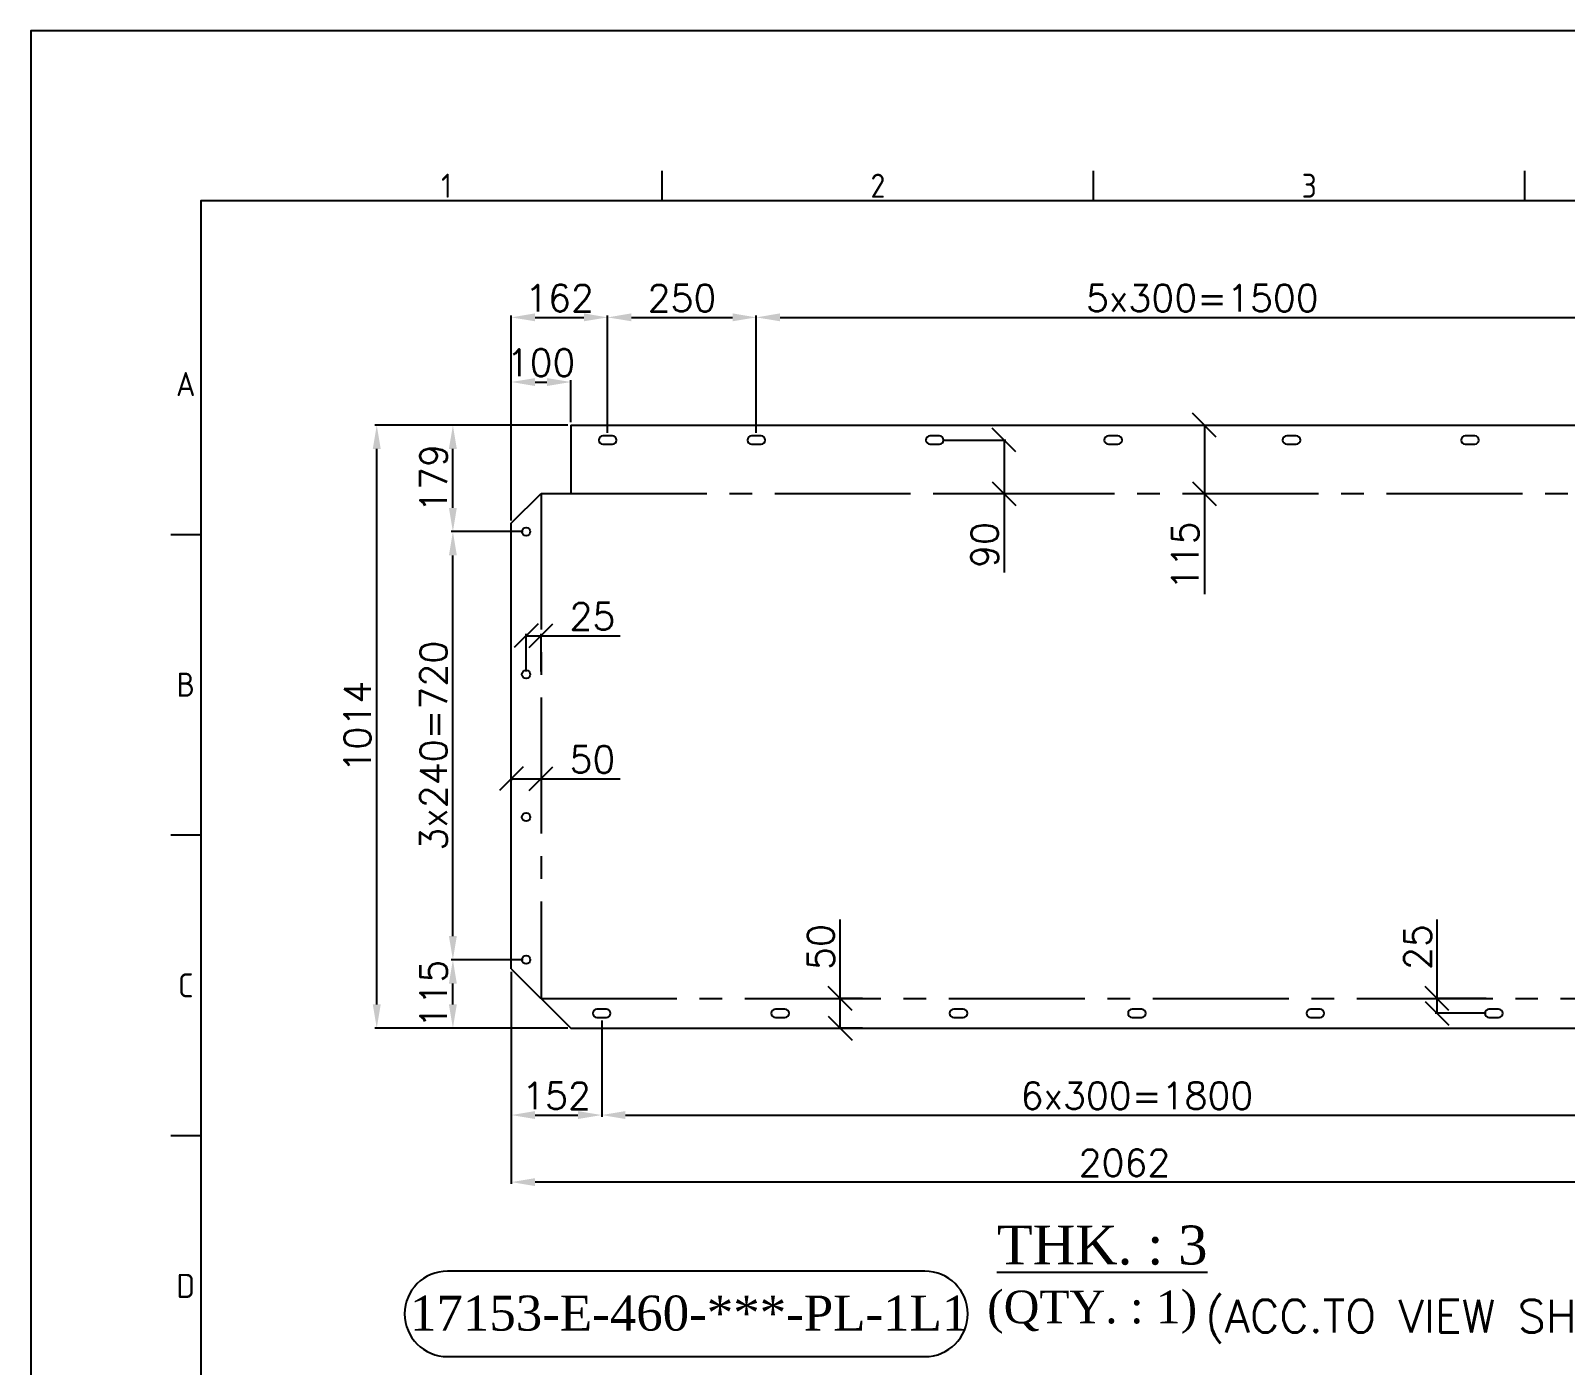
# Model space of a CAD drawing. Header units: inches. Extents: x 212980 to 238967, y -33384 to 2238.
# Drawn here: x 222927 to 225508, y -14484 to -12239 of the extents above; entities that cross this region are included whole.
import ezdxf
from ezdxf.enums import TextEntityAlignment as Align

# ---------------------------------------------------------------- set-up
doc = ezdxf.new("R2010")
doc.units = ezdxf.units.IN
doc.header["$LTSCALE"] = 15
doc.header["$MEASUREMENT"] = 0
doc.linetypes.add('CENTER2', pattern=[28.575, 19.05, -3.175, 3.175, -3.175])
doc.layers.get('Defpoints').update_dxf_attribs({"lineweight": 0})
for name, color, linetype in [('3-TEXT', 7, 'Continuous'), ('5', 8, 'Continuous'), ('CADRE', 5, 'Continuous')]:
    doc.layers.add(name, color=color, linetype=linetype)
doc.styles.add('ISO Proportional', font='isocp.shx')
doc.styles.add('ROMANS', font='ROMANS.shx')
doc.styles.add('style10', font='romans.shx', dxfattribs={"height": 25})
doc.styles.add('style7', font='times.ttf', dxfattribs={"height": 24})
doc.dimstyles.new('11', dxfattribs={"dimtxt": 45, "dimasz": 40, "dimexe": 3, "dimexo": 5, "dimgap": 10, "dimtad": 1, "dimdec": 0, "dimdsep": 46, "dimtxsty": 'ROMANS', "dimcen": 2.5, "dimclrd": 6, "dimclre": 6, "dimclrt": 2, "dimadec": 0, "dimazin": 0, "dimtfac": 1, "dimtdec": 0, "dimtmove": 0, "dimatfit": 3, "dimfxl": 1, "dimarcsym": 0})

# ---------------------------------------------------------------- blocks, each defined once
blk = doc.blocks.new('KADR')
at = {"layer": 'CADRE', "color": 2}
for p, q in [((222188.2, 8136.1), (222188.2, 8233.3)), ((223583.6, 8136.1), (223583.6, 8233.3)), ((224978.9, 8136.1), (224978.9, 8233.3)), ((220598.3, 7056.8), (220695.6, 7056.8)), ((220598.3, 6084.4), (220695.6, 6084.4)), ((220598.3, 5112), (220695.6, 5112))]:
    blk.add_line(p, q, dxfattribs=at)
at = {"layer": 'CADRE', "color": 1}
blk.add_lwpolyline([(220145.5, -7651), (243248.6, -7651), (243248.6, 8686.2), (220145.5, 8686.2)], close=True, dxfattribs=at)
at = {"layer": 'CADRE'}
blk.add_lwpolyline([(220695.6, -7100.9), (242698.5, -7100.9), (242698.5, 8136.1), (220695.6, 8136.1)], close=True, dxfattribs=at)
at = {"layer": 'CADRE', "color": 2, "style": 'ISO Proportional'}
for s, p in [('1', (221490.5, 8184.7)), ('2', (222885.9, 8184.7)), ('3', (224281.2, 8184.7)), ('A', (220647, 7543)), ('B', (220647, 6570.6)), ('C', (220647, 5598.2)), ('D', (220647, 4625.8))]:
    blk.add_text(s, height=77.8, dxfattribs=at).set_placement(p, align=Align.MIDDLE)
blk = doc.blocks.new('*D122')
at = {"color": 6, "lineweight": -2, "ltscale": 200, "transparency": 16777216}
for p, q in [((223755.3, -13801.6), (223634.1, -13801.6)), ((223637.1, -13876.6), (223637.1, -13841.6)), ((223830.3, -13916.6), (223634.1, -13916.6))]:
    blk.add_line(p, q, dxfattribs=at)
at = {"color": 6, "ltscale": 200, "transparency": 16777216}
for points in [[(223630.4, -13841.6), (223643.7, -13841.6), (223637.1, -13801.6)], [(223630.4, -13876.6), (223643.7, -13876.6), (223637.1, -13916.6)]]:
    blk.add_solid(points, dxfattribs=at)
at = {"layer": 'Defpoints', "color": 0, "ltscale": 200, "transparency": 16777216}
for p in [(223637.1, -13801.6), (223760.3, -13801.6), (223835.3, -13916.6)]:
    blk.add_point(p, dxfattribs=at)
at = {"color": 2, "ltscale": 200, "transparency": 16777216, "insert": (223604.6, -13859.1), "char_height": 45, "attachment_point": 5, "rotation": 90, "style": 'ROMANS'}
blk.add_mtext('115', dxfattribs=at)
blk = doc.blocks.new('*D123')
at = {"color": 6, "lineweight": -2, "ltscale": 200, "transparency": 16777216}
for p, q in [((223755.3, -13081.6), (223634.1, -13081.6)), ((223637.1, -13761.6), (223637.1, -13121.6)), ((223755.3, -13801.6), (223634.1, -13801.6))]:
    blk.add_line(p, q, dxfattribs=at)
at = {"color": 6, "ltscale": 200, "transparency": 16777216}
for points in [[(223630.4, -13121.6), (223643.7, -13121.6), (223637.1, -13081.6)], [(223630.4, -13761.6), (223643.7, -13761.6), (223637.1, -13801.6)]]:
    blk.add_solid(points, dxfattribs=at)
at = {"layer": 'Defpoints', "color": 0, "ltscale": 200, "transparency": 16777216}
for p in [(223637.1, -13081.6), (223760.3, -13081.6), (223760.3, -13801.6)]:
    blk.add_point(p, dxfattribs=at)
at = {"color": 2, "ltscale": 200, "transparency": 16777216, "insert": (223604.6, -13441.6), "char_height": 45, "attachment_point": 5, "rotation": 90, "style": 'ROMANS'}
blk.add_mtext('3x240=720', dxfattribs=at)
blk = doc.blocks.new('*D124')
at = {"color": 6, "lineweight": -2, "ltscale": 200, "transparency": 16777216}
for p, q in [((223830.3, -12902.6), (223634.1, -12902.6)), ((223637.1, -13041.6), (223637.1, -12942.6)), ((223755.3, -13081.6), (223634.1, -13081.6))]:
    blk.add_line(p, q, dxfattribs=at)
at = {"color": 6, "ltscale": 200, "transparency": 16777216}
for points in [[(223630.4, -12942.6), (223643.7, -12942.6), (223637.1, -12902.6)], [(223630.4, -13041.6), (223643.7, -13041.6), (223637.1, -13081.6)]]:
    blk.add_solid(points, dxfattribs=at)
at = {"layer": 'Defpoints', "color": 0, "ltscale": 200, "transparency": 16777216}
for p in [(223637.1, -12902.6), (223835.3, -12902.6), (223760.3, -13081.6)]:
    blk.add_point(p, dxfattribs=at)
at = {"color": 2, "ltscale": 200, "transparency": 16777216, "insert": (223604.6, -12992.1), "char_height": 45, "attachment_point": 5, "rotation": 90, "style": 'ROMANS'}
blk.add_mtext('179', dxfattribs=at)
blk = doc.blocks.new('*D125')
at = {"color": 6, "lineweight": -2, "ltscale": 200, "transparency": 16777216}
for p, q in [((223666.8, -12902.6), (223506.1, -12902.6)), ((223509.1, -13876.6), (223509.1, -12942.6)), ((223666.8, -13916.6), (223506.1, -13916.6))]:
    blk.add_line(p, q, dxfattribs=at)
at = {"color": 6, "ltscale": 200, "transparency": 16777216}
for points in [[(223502.4, -12942.6), (223515.7, -12942.6), (223509.1, -12902.6)], [(223502.4, -13876.6), (223515.7, -13876.6), (223509.1, -13916.6)]]:
    blk.add_solid(points, dxfattribs=at)
at = {"layer": 'Defpoints', "color": 0, "ltscale": 200, "transparency": 16777216}
for p in [(223509.1, -12902.6), (223671.8, -12902.6), (223671.8, -13916.6)]:
    blk.add_point(p, dxfattribs=at)
at = {"color": 2, "ltscale": 200, "transparency": 16777216, "insert": (223476.6, -13409.6), "char_height": 45, "attachment_point": 5, "rotation": 90, "style": 'ROMANS'}
blk.add_mtext('1014', dxfattribs=at)
blk = doc.blocks.new('_Oblique')
at = {"color": 0, "linetype": 'ByBlock', "lineweight": -2}
blk.add_line((-0.5, -0.5), (0.5, 0.5), dxfattribs=at)
blk = doc.blocks.new('*D126')
at = {"color": 6, "lineweight": -2, "ltscale": 200, "transparency": 16777216}
for p, q in [((223760.3, -13316.6), (223760.3, -13253.6)), ((223760.3, -13256.6), (223785.3, -13256.6)), ((223785.3, -13316.6), (223785.3, -13253.6)), ((223785.3, -13256.6), (223918.2, -13256.6))]:
    blk.add_line(p, q, dxfattribs=at)
at = {"layer": 'Defpoints', "color": 0, "ltscale": 200, "transparency": 16777216}
for p in [(223785.3, -13256.6), (223760.3, -13321.6), (223785.3, -13321.6)]:
    blk.add_point(p, dxfattribs=at)
at = {"color": 6, "lineweight": -2, "ltscale": 200, "transparency": 16777216, "xscale": 40, "yscale": 40, "zscale": 40, "rotation": 180}
blk.add_blockref('_Oblique', (223760.3, -13256.6), dxfattribs=at)
at = {"color": 6, "lineweight": -2, "ltscale": 200, "transparency": 16777216, "xscale": 40, "yscale": 40, "zscale": 40}
blk.add_blockref('_Oblique', (223785.3, -13256.6), dxfattribs=at)
at = {"color": 2, "ltscale": 200, "transparency": 16777216, "insert": (223871.7, -13224.1), "char_height": 45, "attachment_point": 5, "style": 'ROMANS'}
blk.add_mtext('25', dxfattribs=at)
blk = doc.blocks.new('*D127')
at = {"color": 6, "lineweight": -2, "ltscale": 200, "transparency": 16777216}
for p, q in [((223735.3, -13821.6), (223735.3, -14065.7)), ((223887.3, -13903.6), (223887.3, -14065.7)), ((223775.3, -14062.7), (223847.3, -14062.7))]:
    blk.add_line(p, q, dxfattribs=at)
at = {"color": 6, "ltscale": 200, "transparency": 16777216}
for points in [[(223775.3, -14056), (223775.3, -14069.4), (223735.3, -14062.7)], [(223847.3, -14056), (223847.3, -14069.4), (223887.3, -14062.7)]]:
    blk.add_solid(points, dxfattribs=at)
at = {"layer": 'Defpoints', "color": 0, "ltscale": 200, "transparency": 16777216}
for p in [(223735.3, -13816.6), (223887.3, -13898.6), (223887.3, -14062.7)]:
    blk.add_point(p, dxfattribs=at)
at = {"color": 2, "ltscale": 200, "transparency": 16777216, "insert": (223811.3, -14030.2), "char_height": 45, "attachment_point": 5, "style": 'ROMANS'}
blk.add_mtext('152', dxfattribs=at)
blk = doc.blocks.new('*D128')
at = {"color": 6, "lineweight": -2, "ltscale": 200, "transparency": 16777216}
for p, q in [((223887.3, -13903.6), (223887.3, -14065.7)), ((225687.3, -13903.6), (225687.3, -14065.7)), ((223927.3, -14062.7), (225647.3, -14062.7))]:
    blk.add_line(p, q, dxfattribs=at)
at = {"color": 6, "ltscale": 200, "transparency": 16777216}
for points in [[(223927.3, -14056), (223927.3, -14069.4), (223887.3, -14062.7)], [(225647.3, -14056), (225647.3, -14069.4), (225687.3, -14062.7)]]:
    blk.add_solid(points, dxfattribs=at)
at = {"layer": 'Defpoints', "color": 0, "ltscale": 200, "transparency": 16777216}
for p in [(223887.3, -13898.6), (225687.3, -13898.6), (225687.3, -14062.7)]:
    blk.add_point(p, dxfattribs=at)
at = {"color": 2, "ltscale": 200, "transparency": 16777216, "insert": (224787.3, -14030.2), "char_height": 45, "attachment_point": 5, "style": 'ROMANS'}
blk.add_mtext('6x300=1800', dxfattribs=at)
blk = doc.blocks.new('*D130')
at = {"color": 6, "lineweight": -2, "ltscale": 200, "transparency": 16777216}
for p, q in [((223735.3, -13957.6), (223735.3, -14178.5)), ((225797.3, -13957.6), (225797.3, -14178.5)), ((225757.3, -14175.5), (223775.3, -14175.5))]:
    blk.add_line(p, q, dxfattribs=at)
at = {"color": 6, "ltscale": 200, "transparency": 16777216}
for points in [[(223775.3, -14168.8), (223775.3, -14182.1), (223735.3, -14175.5)], [(225757.3, -14168.8), (225757.3, -14182.1), (225797.3, -14175.5)]]:
    blk.add_solid(points, dxfattribs=at)
at = {"layer": 'Defpoints', "color": 0, "ltscale": 200, "transparency": 16777216}
for p in [(223735.3, -13952.6), (225797.3, -13952.6), (223735.3, -14175.5)]:
    blk.add_point(p, dxfattribs=at)
at = {"color": 2, "ltscale": 200, "transparency": 16777216, "insert": (224766.3, -14143), "char_height": 45, "attachment_point": 5, "style": 'ROMANS'}
blk.add_mtext('2062', dxfattribs=at)
blk = doc.blocks.new('*D131')
at = {"color": 6, "lineweight": -2, "ltscale": 200, "transparency": 16777216}
for p, q in [((224288.2, -13866.6), (224288.2, -13733.7)), ((224325.8, -13866.6), (224285.2, -13866.6)), ((224288.2, -13916.6), (224288.2, -13866.6)), ((224325.8, -13916.6), (224285.2, -13916.6))]:
    blk.add_line(p, q, dxfattribs=at)
at = {"layer": 'Defpoints', "color": 0, "ltscale": 200, "transparency": 16777216}
for p in [(224288.2, -13866.6), (224330.8, -13866.6), (224330.8, -13916.6)]:
    blk.add_point(p, dxfattribs=at)
at = {"color": 6, "lineweight": -2, "ltscale": 200, "transparency": 16777216, "xscale": 40, "yscale": 40, "zscale": 40}
for p, rotation in [((224288.2, -13866.6), 90), ((224288.2, -13916.6), 270)]:
    blk.add_blockref('_Oblique', p, dxfattribs=dict(at, rotation=rotation))
at = {"color": 2, "ltscale": 200, "transparency": 16777216, "insert": (224255.7, -13780.2), "char_height": 45, "attachment_point": 5, "rotation": 90, "style": 'ROMANS'}
blk.add_mtext('50', dxfattribs=at)
blk = doc.blocks.new('*D132')
at = {"color": 6, "lineweight": -2, "ltscale": 200, "transparency": 16777216}
for p, q in [((225291.9, -13866.6), (225291.9, -13733.7)), ((225374.3, -13866.6), (225288.9, -13866.6)), ((225291.9, -13891.6), (225291.9, -13866.6)), ((225374.3, -13891.6), (225288.9, -13891.6))]:
    blk.add_line(p, q, dxfattribs=at)
at = {"layer": 'Defpoints', "color": 0, "ltscale": 200, "transparency": 16777216}
for p in [(225291.9, -13866.6), (225379.3, -13866.6), (225379.3, -13891.6)]:
    blk.add_point(p, dxfattribs=at)
at = {"color": 6, "lineweight": -2, "ltscale": 200, "transparency": 16777216, "xscale": 40, "yscale": 40, "zscale": 40}
for p, rotation in [((225291.9, -13866.6), 90), ((225291.9, -13891.6), 270)]:
    blk.add_blockref('_Oblique', p, dxfattribs=dict(at, rotation=rotation))
at = {"color": 2, "ltscale": 200, "transparency": 16777216, "insert": (225259.4, -13780.2), "char_height": 45, "attachment_point": 5, "rotation": 90, "style": 'ROMANS'}
blk.add_mtext('25', dxfattribs=at)
blk = doc.blocks.new('*D133')
at = {"color": 6, "lineweight": -2, "ltscale": 200, "transparency": 16777216}
for p, q in [((224460.3, -12927.6), (224566.8, -12927.6)), ((224563.8, -12927.6), (224563.8, -13017.6)), ((224460.3, -13017.6), (224566.8, -13017.6)), ((224563.8, -13017.6), (224563.8, -13150.5))]:
    blk.add_line(p, q, dxfattribs=at)
at = {"layer": 'Defpoints', "color": 0, "ltscale": 200, "transparency": 16777216}
for p in [(224455.3, -12927.6), (224455.3, -13017.6), (224563.8, -13017.6)]:
    blk.add_point(p, dxfattribs=at)
at = {"color": 6, "lineweight": -2, "ltscale": 200, "transparency": 16777216, "xscale": 40, "yscale": 40, "zscale": 40}
for p, rotation in [((224563.8, -12927.6), 90), ((224563.8, -13017.6), 270)]:
    blk.add_blockref('_Oblique', p, dxfattribs=dict(at, rotation=rotation))
at = {"color": 2, "ltscale": 200, "transparency": 16777216, "insert": (224531.3, -13104), "char_height": 45, "attachment_point": 5, "rotation": 90, "style": 'ROMANS'}
blk.add_mtext('90', dxfattribs=at)
blk = doc.blocks.new('*D134')
at = {"color": 6, "lineweight": -2, "ltscale": 200, "transparency": 16777216}
for p, q in [((224895, -12902.6), (224903.8, -12902.6)), ((224900.8, -12902.6), (224900.8, -13017.6)), ((224895, -13017.6), (224903.8, -13017.6)), ((224900.8, -13017.6), (224900.8, -13186.9))]:
    blk.add_line(p, q, dxfattribs=at)
at = {"layer": 'Defpoints', "color": 0, "ltscale": 200, "transparency": 16777216}
for p in [(224890, -12902.6), (224890, -13017.6), (224900.8, -13017.6)]:
    blk.add_point(p, dxfattribs=at)
at = {"color": 6, "lineweight": -2, "ltscale": 200, "transparency": 16777216, "xscale": 40, "yscale": 40, "zscale": 40}
for p, rotation in [((224900.8, -12902.6), 90), ((224900.8, -13017.6), 270)]:
    blk.add_blockref('_Oblique', p, dxfattribs=dict(at, rotation=rotation))
at = {"color": 2, "ltscale": 200, "transparency": 16777216, "insert": (224868.3, -13122.2), "char_height": 45, "attachment_point": 5, "rotation": 90, "style": 'ROMANS'}
blk.add_mtext('115', dxfattribs=at)
blk = doc.blocks.new('*D135')
at = {"color": 6, "lineweight": -2, "ltscale": 200, "transparency": 16777216}
for p, q in [((223735.3, -13496.6), (223735.3, -13500.1)), ((223735.3, -13497.1), (223785.3, -13497.1)), ((223785.3, -13496.6), (223785.3, -13500.1)), ((223785.3, -13497.1), (223918.2, -13497.1))]:
    blk.add_line(p, q, dxfattribs=at)
at = {"layer": 'Defpoints', "color": 0, "ltscale": 200, "transparency": 16777216}
for p in [(223735.3, -13491.6), (223785.3, -13491.6), (223785.3, -13497.1)]:
    blk.add_point(p, dxfattribs=at)
at = {"color": 6, "lineweight": -2, "ltscale": 200, "transparency": 16777216, "xscale": 40, "yscale": 40, "zscale": 40, "rotation": 180}
blk.add_blockref('_Oblique', (223735.3, -13497.1), dxfattribs=at)
at = {"color": 6, "lineweight": -2, "ltscale": 200, "transparency": 16777216, "xscale": 40, "yscale": 40, "zscale": 40}
blk.add_blockref('_Oblique', (223785.3, -13497.1), dxfattribs=at)
at = {"color": 2, "ltscale": 200, "transparency": 16777216, "insert": (223871.7, -13464.6), "char_height": 45, "attachment_point": 5, "style": 'ROMANS'}
blk.add_mtext('50', dxfattribs=at)
blk = doc.blocks.new('*D138')
at = {"color": 6, "lineweight": -2, "ltscale": 200, "transparency": 16777216}
for p, q in [((223735.3, -13062.6), (223735.3, -12827)), ((223775.3, -12830), (223795.3, -12830)), ((223835.3, -12897.6), (223835.3, -12827))]:
    blk.add_line(p, q, dxfattribs=at)
at = {"color": 6, "ltscale": 200, "transparency": 16777216}
for points in [[(223775.3, -12823.4), (223775.3, -12836.7), (223735.3, -12830)], [(223795.3, -12823.4), (223795.3, -12836.7), (223835.3, -12830)]]:
    blk.add_solid(points, dxfattribs=at)
at = {"layer": 'Defpoints', "color": 0, "ltscale": 200, "transparency": 16777216}
for p in [(223835.3, -12830), (223835.3, -12902.6), (223735.3, -13067.6)]:
    blk.add_point(p, dxfattribs=at)
at = {"color": 2, "ltscale": 200, "transparency": 16777216, "insert": (223785.3, -12797.5), "char_height": 45, "attachment_point": 5, "style": 'ROMANS'}
blk.add_mtext('100', dxfattribs=at)
blk = doc.blocks.new('*D139')
at = {"color": 6, "lineweight": -2, "ltscale": 200, "transparency": 16777216}
for p, q in [((223735.3, -12853.9), (223735.3, -12718.3)), ((223775.3, -12721.3), (223857.3, -12721.3)), ((223897.3, -12915.6), (223897.3, -12718.3))]:
    blk.add_line(p, q, dxfattribs=at)
at = {"color": 6, "ltscale": 200, "transparency": 16777216}
for points in [[(223775.3, -12714.6), (223775.3, -12727.9), (223735.3, -12721.3)], [(223857.3, -12714.6), (223857.3, -12727.9), (223897.3, -12721.3)]]:
    blk.add_solid(points, dxfattribs=at)
at = {"layer": 'Defpoints', "color": 0, "ltscale": 200, "transparency": 16777216}
for p in [(223897.3, -12721.3), (223735.3, -12858.9), (223897.3, -12920.6)]:
    blk.add_point(p, dxfattribs=at)
at = {"color": 2, "ltscale": 200, "transparency": 16777216, "insert": (223816.3, -12688.8), "char_height": 45, "attachment_point": 5, "style": 'ROMANS'}
blk.add_mtext('162', dxfattribs=at)
blk = doc.blocks.new('*D140')
at = {"color": 6, "lineweight": -2, "ltscale": 200, "transparency": 16777216}
for p, q in [((223897.3, -12915.6), (223897.3, -12718.3)), ((223937.3, -12721.3), (224107.3, -12721.3)), ((224147.3, -12915.6), (224147.3, -12718.3))]:
    blk.add_line(p, q, dxfattribs=at)
at = {"color": 6, "ltscale": 200, "transparency": 16777216}
for points in [[(223937.3, -12714.6), (223937.3, -12727.9), (223897.3, -12721.3)], [(224107.3, -12714.6), (224107.3, -12727.9), (224147.3, -12721.3)]]:
    blk.add_solid(points, dxfattribs=at)
at = {"layer": 'Defpoints', "color": 0, "ltscale": 200, "transparency": 16777216}
for p in [(224147.3, -12721.3), (223897.3, -12920.6), (224147.3, -12920.6)]:
    blk.add_point(p, dxfattribs=at)
at = {"color": 2, "ltscale": 200, "transparency": 16777216, "insert": (224022.3, -12688.8), "char_height": 45, "attachment_point": 5, "style": 'ROMANS'}
blk.add_mtext('250', dxfattribs=at)
blk = doc.blocks.new('*D141')
at = {"color": 6, "lineweight": -2, "ltscale": 200, "transparency": 16777216}
for p, q in [((224147.3, -12915.6), (224147.3, -12718.3)), ((224187.3, -12721.3), (225607.3, -12721.3)), ((225647.3, -12915.6), (225647.3, -12718.3))]:
    blk.add_line(p, q, dxfattribs=at)
at = {"color": 6, "ltscale": 200, "transparency": 16777216}
for points in [[(224187.3, -12714.6), (224187.3, -12727.9), (224147.3, -12721.3)], [(225607.3, -12714.6), (225607.3, -12727.9), (225647.3, -12721.3)]]:
    blk.add_solid(points, dxfattribs=at)
at = {"layer": 'Defpoints', "color": 0, "ltscale": 200, "transparency": 16777216}
for p in [(225647.3, -12721.3), (224147.3, -12920.6), (225647.3, -12920.6)]:
    blk.add_point(p, dxfattribs=at)
at = {"color": 2, "ltscale": 200, "transparency": 16777216, "insert": (224897.3, -12688.8), "char_height": 45, "attachment_point": 5, "style": 'ROMANS'}
blk.add_mtext('5x300=1500', dxfattribs=at)

msp = doc.modelspace()

# ---------------------------------------------------------------- linework, layer by layer
for p, q in [((223835.29, -12902.6), (223835.29, -13017.6)), ((223835.29, -12902.6), (225747.29, -12902.6)), ((223735.29, -13067.6), (223785.29, -13017.6)), ((223735.29, -13816.6), (223735.29, -13067.6)), ((223735.29, -13816.6), (223835.29, -13916.6)), ((223835.29, -13916.6), (225747.29, -13916.6))]:
    msp.add_line(p, q)
at = {"color": 3, "linetype": 'CENTER2', "ltscale": 0.8}
for p, q in [((223785.29, -13017.6), (223785.29, -13866.6)), ((223835.29, -13017.6), (225747.29, -13017.6)), ((223785.29, -13866.6), (225747.29, -13866.6))]:
    msp.add_line(p, q, dxfattribs=at)
at = {"color": 7, "ltscale": 200}
msp.add_line((223785.29, -13017.6), (223835.29, -13017.6), dxfattribs=at)
for points in [[(223889.29, -12920.6, 1), (223889.29, -12934.6), (223905.29, -12934.6, 1), (223905.29, -12920.6)], [(224139.29, -12920.6, 1), (224139.29, -12934.6), (224155.29, -12934.6, 1), (224155.29, -12920.6)], [(224439.29, -12920.6, 1), (224439.29, -12934.6), (224455.29, -12934.6, 1), (224455.29, -12920.6)], [(224739.29, -12920.6, 1), (224739.29, -12934.6), (224755.29, -12934.6, 1), (224755.29, -12920.6)], [(225039.29, -12920.6, 1), (225039.29, -12934.6), (225055.29, -12934.6, 1), (225055.29, -12920.6)], [(225339.29, -12920.6, 1), (225339.29, -12934.6), (225355.29, -12934.6, 1), (225355.29, -12920.6)], [(223879.29, -13884.6, 1), (223879.29, -13898.6), (223895.29, -13898.6, 1), (223895.29, -13884.6)], [(224179.29, -13884.6, 1), (224179.29, -13898.6), (224195.29, -13898.6, 1), (224195.29, -13884.6)], [(224479.29, -13884.6, 1), (224479.29, -13898.6), (224495.29, -13898.6, 1), (224495.29, -13884.6)], [(224779.29, -13884.6, 1), (224779.29, -13898.6), (224795.29, -13898.6, 1), (224795.29, -13884.6)], [(225079.29, -13884.6, 1), (225079.29, -13898.6), (225095.29, -13898.6, 1), (225095.29, -13884.6)], [(225379.29, -13884.6, 1), (225379.29, -13898.6), (225395.29, -13898.6, 1), (225395.29, -13884.6)]]:
    msp.add_lwpolyline(points, format="xyb", close=True)
for centre in [(223760.29, -13081.6), (223760.29, -13321.6), (223760.29, -13561.6), (223760.29, -13801.6)]:
    msp.add_circle(centre, 7, dxfattribs=at)
at = {"layer": '5', "color": 6}
msp.add_lwpolyline([(223627.84, -14468.89), (224430.87, -14468.89, 1), (224430.87, -14325.16), (223627.84, -14325.16, 1)], format="xyb", close=True, dxfattribs=at)

# ---------------------------------------------------------------- block references
at = {"color": 11, "xscale": 0.5198400000000001, "yscale": 0.5198400000000001, "zscale": 0.5198400000000001}
msp.add_blockref('KADR', (108486.73, -16754.63), dxfattribs=at)

# ---------------------------------------------------------------- texts
at = {"layer": '3-TEXT', "color": 2, "style": 'style10'}
msp.add_text('(ACC.TO VIEW SHOWN)', height=55, dxfattribs=at).set_placement((224901.98, -14428.29))
at = {"layer": '5', "color": 2, "style": 'style7'}
msp.add_text('%%UTHK. : 3', height=65.45, dxfattribs=at).set_placement((224551.82, -14313.89))
for s, height, p in [('17153-E-460-***-PL-1L1', 58.905, (224034.4, -14395.68)), ('(QTY. : 1)', 55, (224712.08, -14385.29))]:
    msp.add_text(s, height=height, dxfattribs=at).set_placement(p, align=Align.MIDDLE_CENTER)

# ---------------------------------------------------------------- dimensions: what is measured, and where the dimension line sits
at = {"color": 7, "ltscale": 200}
for base, p1, p2, picture, middle in [((223897.29, -12721.26), (223735.29, -12858.86), (223897.29, -12920.6), '*D139', (223816.29, -12688.76)), ((223887.29, -14062.69), (223735.29, -13816.6), (223887.29, -13898.6), '*D127', (223811.29, -14030.19)), ((223735.29, -14175.46), (225797.29, -13952.62), (223735.29, -13952.62), '*D130', (224766.29, -14142.96))]:
    dim = msp.add_linear_dim(base=base, p1=p1, p2=p2, dimstyle='11', dxfattribs=at)
    dim.commit()
    dim.dimension.update_dxf_attribs({"geometry": picture, "text_midpoint": middle})
for base, p1, p2, override, picture, middle in [((224147.29, -12721.26), (223897.29, -12920.6), (224147.29, -12920.6), {"dimtmove": 1}, '*D140', (224022.29, -12688.76)), ((223785.29, -13256.63), (223760.29, -13321.6), (223785.29, -13321.6), {"dimblk1": 'Oblique', "dimblk2": 'Oblique', "dimsah": 1}, '*D126', (223871.72, -13224.13)), ((223785.29, -13497.11), (223735.29, -13491.58), (223785.29, -13491.58), {"dimblk1": 'Oblique', "dimblk2": 'Oblique', "dimsah": 1}, '*D135', (223871.72, -13464.61))]:
    dim = msp.add_linear_dim(base=base, p1=p1, p2=p2, dimstyle='11', override=override, dxfattribs=at)
    dim.commit()
    dim.dimension.update_dxf_attribs({"geometry": picture, "text_midpoint": middle})
for base, p1, p2, text, picture, middle in [((225647.29, -12721.26), (224147.29, -12920.6), (225647.29, -12920.6), '5x300=<>', '*D141', (224897.29, -12688.76)), ((225687.29, -14062.69), (223887.29, -13898.6), (225687.29, -13898.6), '6x300=<>', '*D128', (224787.29, -14030.19))]:
    dim = msp.add_linear_dim(base=base, p1=p1, p2=p2, text=text, dimstyle='11', override={"dimtmove": 1}, dxfattribs=at)
    dim.commit()
    dim.dimension.update_dxf_attribs({"geometry": picture, "text_midpoint": middle})
dim = msp.add_linear_dim(base=(223835.29, -12830.04), p1=(223735.29, -13067.6), p2=(223835.29, -12902.6), dimstyle='11', dxfattribs=at)
dim.commit()
dim.dimension.update_dxf_attribs({"geometry": '*D138', "text_midpoint": (223785.29, -12830.04), "dimtype": 160})
for base, p1, p2, override, picture, middle in [((224900.76, -13017.6), (224889.97, -12902.6), (224889.97, -13017.6), {"dimblk1": 'Oblique', "dimblk2": 'Oblique', "dimsah": 1}, '*D134', (224868.26, -13122.24)), ((223637.07, -12902.6), (223760.29, -13081.6), (223835.29, -12902.6), {"dimtmove": 1}, '*D124', (223604.57, -12992.1)), ((224563.76, -13017.6), (224455.29, -12927.6), (224455.29, -13017.6), {"dimblk1": 'Oblique', "dimblk2": 'Oblique', "dimsah": 1}, '*D133', (224531.26, -13104.03)), ((224288.24, -13866.6), (224330.84, -13916.6), (224330.84, -13866.6), {"dimblk1": 'Oblique', "dimblk2": 'Oblique', "dimsah": 1}, '*D131', (224255.74, -13780.17)), ((225291.93, -13866.6), (225379.29, -13891.6), (225379.29, -13866.6), {"dimblk1": 'Oblique', "dimblk2": 'Oblique', "dimsah": 1}, '*D132', (225259.43, -13780.17))]:
    dim = msp.add_linear_dim(base=base, p1=p1, p2=p2, angle=90, dimstyle='11', override=override, dxfattribs=at)
    dim.commit()
    dim.dimension.update_dxf_attribs({"geometry": picture, "text_midpoint": middle})
dim = msp.add_linear_dim(base=(223509.06, -12902.6), p1=(223671.79, -13916.6), p2=(223671.79, -12902.6), angle=90, dimstyle='11', dxfattribs=at)
dim.commit()
dim.dimension.update_dxf_attribs({"geometry": '*D125', "text_midpoint": (223476.56, -13409.6)})
dim = msp.add_linear_dim(base=(223637.07, -13081.6), p1=(223760.29, -13801.6), p2=(223760.29, -13081.6), angle=90, text='3x240=<>', dimstyle='11', override={"dimtmove": 1}, dxfattribs=at)
dim.commit()
dim.dimension.update_dxf_attribs({"geometry": '*D123', "text_midpoint": (223604.57, -13441.6)})
dim = msp.add_linear_dim(base=(223637.07, -13801.6), p1=(223835.29, -13916.6), p2=(223760.29, -13801.6), angle=90, dimstyle='11', dxfattribs=at)
dim.commit()
dim.dimension.update_dxf_attribs({"geometry": '*D122', "text_midpoint": (223637.07, -13859.1), "dimtype": 160})

doc.saveas('drawing.dxf')
